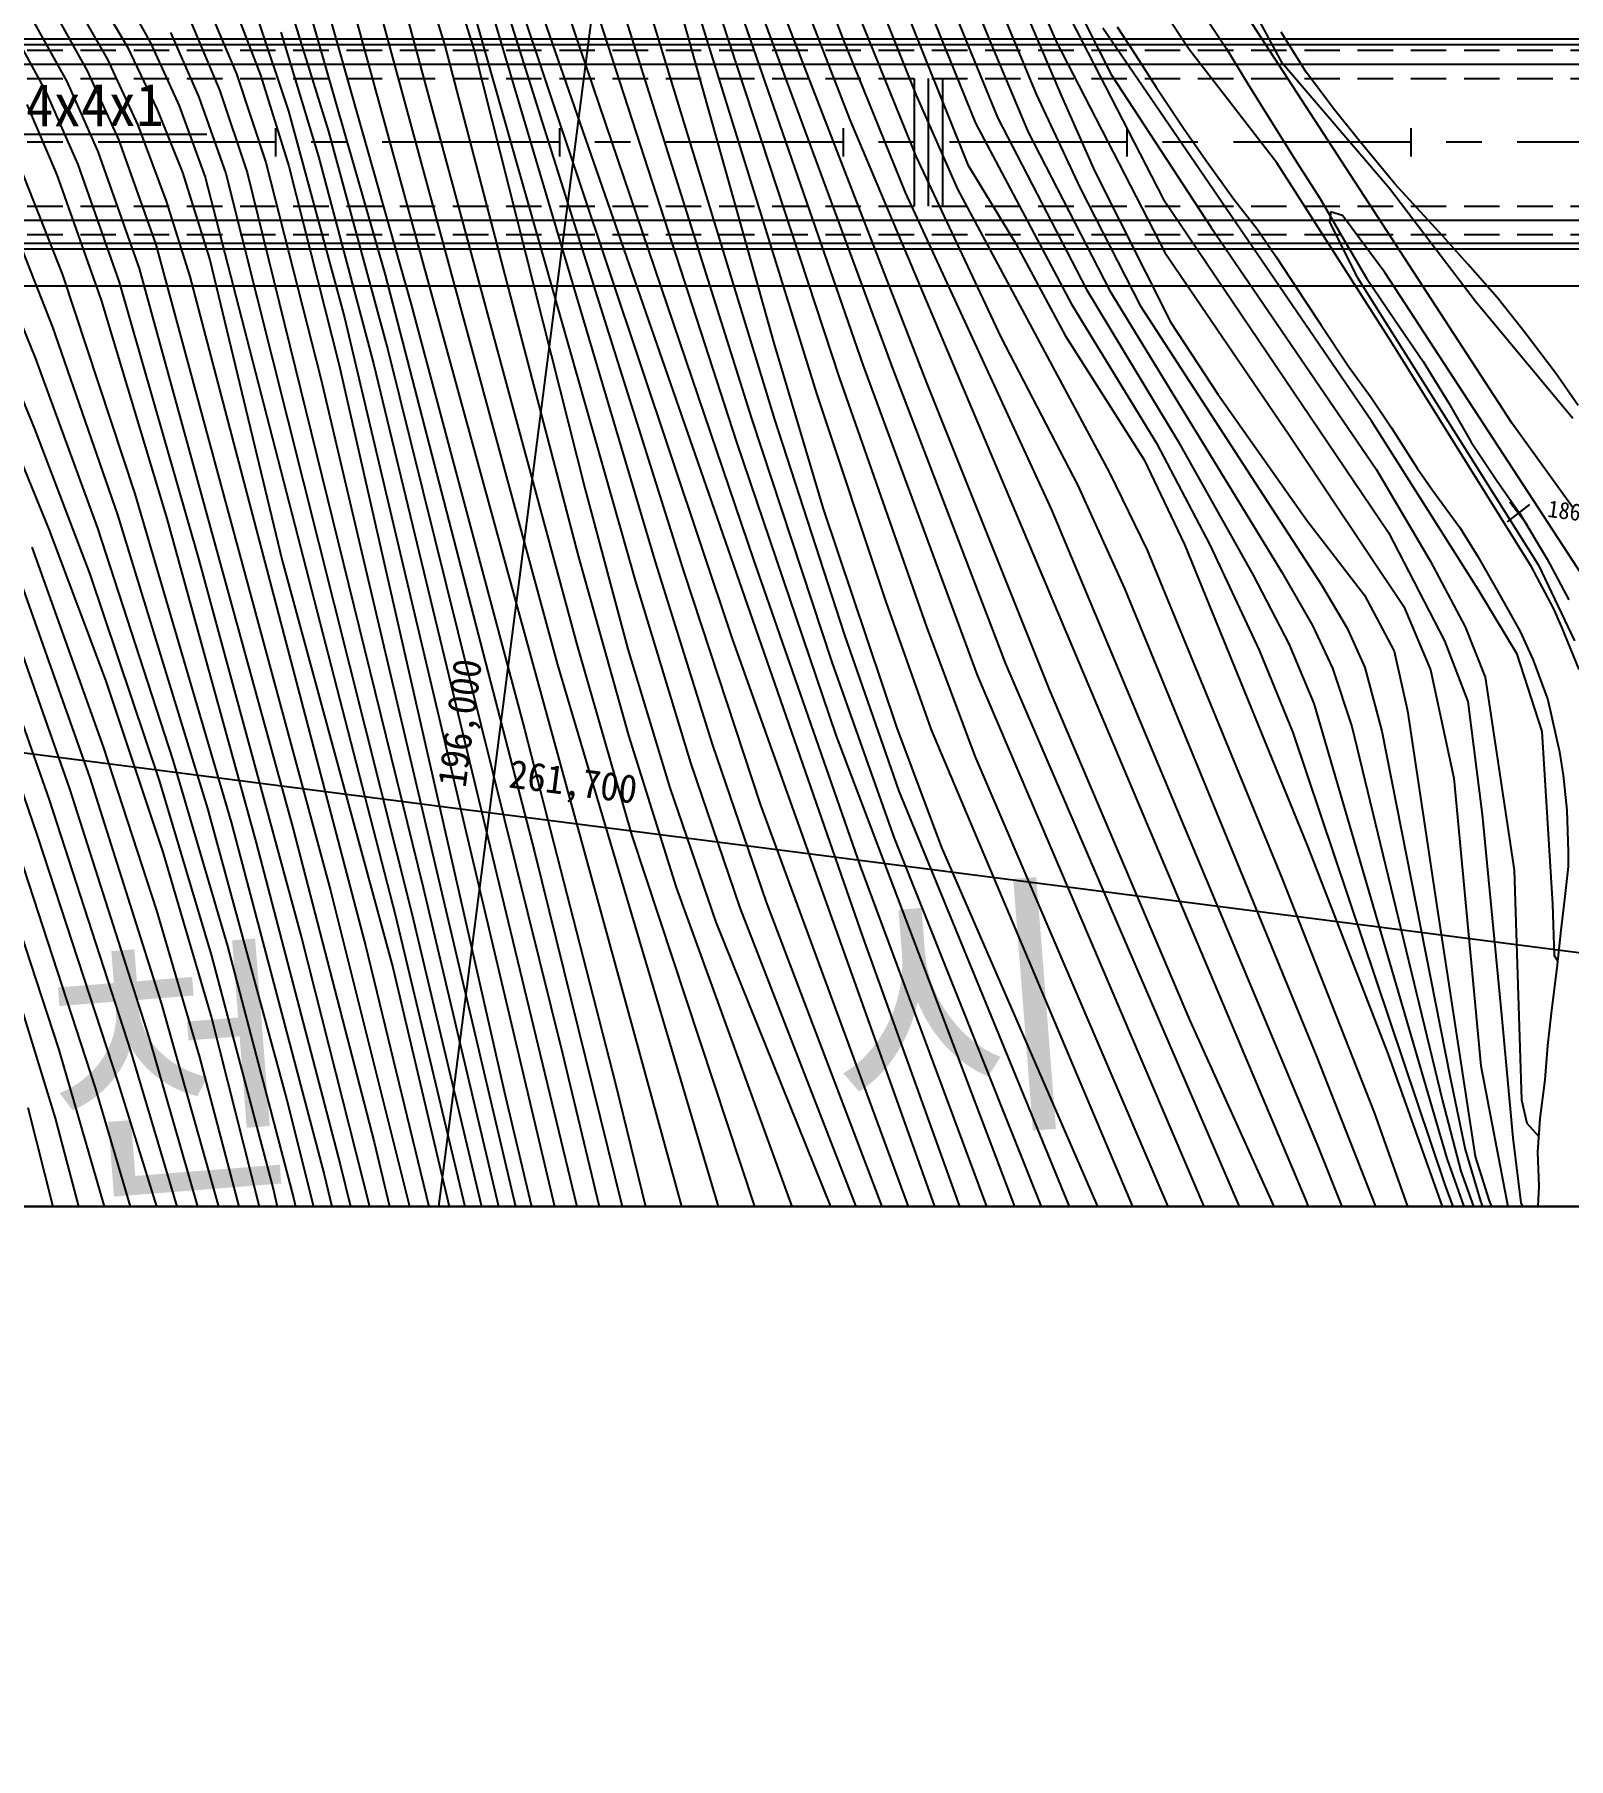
# Model space of a CAD drawing. Header units: millimetres. Extents: x 7782 to 8578, y 1103 to 1809.
# Drawn here: x 8126.9 to 8235, y 1362.3 to 1483.8 of the extents above; entities that cross this region are included whole.
import ezdxf
from ezdxf.enums import TextEntityAlignment as Align
from ezdxf.xclip import XClip

# ---------------------------------------------------------------- set-up
doc = ezdxf.new("R2010")
doc.units = ezdxf.units.MM
doc.header["$LTSCALE"] = 10
doc.header["$MEASUREMENT"] = 0
doc.header["$XCLIPFRAME"] = 2
doc.linetypes.add('CENTER', pattern=[2, 1.25, -0.25, 0.25, -0.25])
doc.linetypes.add('HIDDEN', pattern=[0.375, 0.25, -0.125])
doc.layers.add('TX-PAPR', color=2, linetype='Continuous', plot=False)
doc.layers.add('TZ-BASE', color=253, linetype='Continuous')
doc.layers.add('TZ-CABL', color=4, linetype='Continuous')
doc.styles.add('HANA', font='GulimChe.ttf')
doc.styles.get("Standard").update_dxf_attribs({"font": 'GulimChe.ttf'})
doc.linetypes.add('ZIGZAG', pattern='A,0.0001,-0.2,[131,ltypeshp.shx,S=0.2,R=0,X=-0.2,Y=0],-0.4,[131,ltypeshp.shx,S=0.2,R=180,X=0.2,Y=0],-0.2', length=0.8001)
doc.dimstyles.get("Standard").update_dxf_attribs({"dimtxt": 0.18, "dimasz": 0.18, "dimexe": 0.18, "dimexo": 0.0625, "dimgap": 0.09, "dimtad": 0, "dimtih": 1, "dimtoh": 1, "dimdec": 4, "dimzin": 0, "dimdsep": 46, "dimtxsty": 'Standard', "dimcen": 0.09, "dimadec": 0, "dimazin": 0, "dimtfac": 1, "dimtdec": 4, "dimtofl": 0, "dimtmove": 0, "dimatfit": 3, "dimfxl": 0, "dimtolj": 1, "dimtzin": 0, "dimarcsym": 0})

# ---------------------------------------------------------------- blocks, each defined once
blk = doc.blocks.new('JD-DDH5JG73NG')
at = {"layer": 'TZ-BASE'}
for p, q in [((278.23, -178.37), (323.64, 175)), ((293.21, 30.85, 209), (313.69, -29.43, 209)), ((310.82, 31.09, 198), (319.96, 7.35, 198)), ((291.67, 29.48, 210), (321.39, -56.05, 210)), ((306.42, 30.29, 201), (323.56, -16.19, 201)), ((309.58, 29.74, 199), (320.47, 1.57, 199)), ((321.34, 29.33, 192), (330.43, 6.91, 192)), ((322.65, 29.63, 191), (333.61, 3.4, 191)), ((291.12, 27.97, 211), (312.17, -35.01, 211)), ((300.42, 28.71, 206), (315.16, -19.55, 206)), ((303.72, 28.68, 204), (318.13, -17.71, 204)), ((304.98, 28.29, 203), (319.72, -16.57, 203)), ((308.1, 28.97, 200), (325.86, -16.96, 200)), ((299.03, 26.67, 207), (313.53, -19.46, 207)), ((307.12, 25.52, 202), (321.39, -15.69, 202)), ((325.63, 26.2, 190), (335.38, 3.24, 190)), ((304.95, 22.09, 205), (315.11, -14.15, 205)), ((298.72, 21.33, 208), (312.47, -21.13, 208)), ((329.83, 19.01, 189), (334.99, 7.16, 189)), ((350.97, 5.56, 184), (344.27, 17.89, 184)), ((289.05, 16.24, 216), (291.92, 6.82, 216)), ((290.76, 16.86, 215), (294.04, 6.32, 215)), ((291.97, 16.21, 214), (305.39, -31.05, 214)), ((321.58, 16.37, 195), (328.79, -1.6, 195)), ((294.56, 14.89, 212), (308.79, -30.37, 212)), ((320.4, 15.19, 196), (325.11, 3.37, 196)), ((323.57, 15.64, 194), (329.32, 1.35, 194)), ((287.76, 14.39, 217), (301.24, -35.39, 217)), ((325.82, 14.09, 193), (330.87, 1.75, 193)), ((334.49, 13.47, 187), (338.89, 4.77, 187)), ((286.44, 12.62, 218), (299.86, -36.82, 218)), ((268.81, 11.29, 229), (271.18, 7, 229)), ((285.05, 11, 219), (309.73, -79.12, 219)), ((294.45, 11.86, 213), (306.74, -29.56, 213)), ((334.31, 12.04, 188), (342.56, -3.98, 188)), ((367.14, -19.83, 185), (346.47, 11.98, 185)), ((265.71, 10.1, 231), (268.13, 5.87, 231)), ((267.12, 10.88, 230), (269.54, 6.75, 230)), ((274.82, 10.52, 226), (277.25, 4.83, 226)), ((280.7, 10.56, 222), (283.72, 0.76, 222)), ((281.97, 10.73, 221), (287.73, -9.35, 221)), ((283.37, 10.43, 220), (289.55, -11.43, 220)), ((320.7, 9.91, 197), (325.12, -0.97, 197)), ((264.47, 9.07, 232), (266.73, 5.03, 232)), ((277.17, 9.32, 225), (278.94, 4.72, 225)), ((278.74, 8.66, 224), (280.91, 2.19, 224)), ((344.38, 6.54, 166.83), (342.62, 9.19, 166.83)), ((345.26, 9.24, 187.29), (347, 6.63, 187.29)), ((261.63, 7.58, 234), (263.82, 3.56, 234)), ((263.02, 8.37, 233), (265.28, 4.29, 233)), ((272.6, 7.74, 228), (274.6, 3.18, 228)), ((274.07, 8.36, 227), (276.07, 3.63, 227)), ((280.36, 7.76, 223), (283.03, -1.01, 223)), ((319.96, 7.35, 198), (324.36, -3.54, 198)), ((357.25, -19.67, 186), (338.3, 8.04, 186)), ((339.3, 8.14, 166.83), (340.59, 6.16, 166.83)), ((352.62, 4.94, 183.97), (350.86, 7.77, 183.97)), ((80, 7.29), (700, 7.28)), ((80, 6.89), (700, 6.88)), ((269.54, 6.75, 230), (271.66, 2.32, 230)), ((271.18, 7, 229), (273.2, 2.57, 229)), ((291.92, 6.82, 216), (301.32, -29.15, 216)), ((294.04, 6.32, 215), (301.82, -24.47, 215)), ((330.43, 6.91, 192), (333.04, 0.72, 192)), ((334.99, 7.16, 189), (342.66, -7.77, 189)), ((340.59, 6.16, 166.83), (342.05, 3.88, 166.83)), ((350.55, -1.45, 166.83), (344.38, 6.54, 166.83)), ((347, 6.63, 187.29), (348.51, 4.11, 187.29)), ((266.73, 5.03, 232), (268.93, 0.19, 232)), ((268.13, 5.87, 231), (270.3, 1.21, 231)), ((358.49, -3.25, 184), (350.97, 5.56, 184)), ((354.62, 2.28, 183.97), (352.62, 4.94, 183.97)), ((265.28, 4.29, 233), (267.48, -0.65, 233)), ((277.25, 4.83, 226), (279.31, -1.42, 226)), ((278.94, 4.72, 225), (280.93, -1.69, 225)), ((338.89, 4.77, 187), (345.93, -6.01, 187)), ((342.05, 3.88, 166.83), (343.99, 1, 166.83)), ((348.51, 4.11, 187.29), (350.19, 1.45, 187.29)), ((262.46, 2.67, 235), (264.59, -2.29, 235)), ((263.82, 3.56, 234), (266.06, -1.56, 234)), ((273.2, 2.57, 229), (275.04, -2.45, 229)), ((274.6, 3.18, 228), (276.49, -2.2, 228)), ((276.07, 3.63, 227), (278, -2.14, 227)), ((325.11, 3.37, 196), (328.05, -3.3, 196)), ((333.61, 3.4, 191), (336.69, -3.24, 191)), ((335.38, 3.24, 190), (337.73, -2.06, 190)), ((271.66, 2.32, 230), (273.43, -2.14, 230)), ((280.91, 2.19, 224), (284.85, -12.35, 224)), ((320.47, 1.57, 199), (352.55, -74.48, 199)), ((329.32, 1.35, 194), (336.09, -11.4, 194)), ((330.87, 1.75, 193), (337.15, -10.38, 193)), ((350.19, 1.45, 187.29), (352, -1.45, 187.29)), ((356.43, 0.04, 183.97), (354.62, 2.28, 183.97)), ((268.93, 0.19, 232), (271.56, -7.2, 232)), ((270.3, 1.21, 231), (272.3, -4.16, 231)), ((280, 1), (280, -1)), ((283.72, 0.76, 222), (287.91, -14.64, 222)), ((300, 1), (300, -1)), ((320, 1), (320, -1)), ((333.04, 0.72, 192), (338.8, -10.46, 192)), ((340, 1), (340, -1)), ((343.99, 1, 166.83), (345.55, -1.27, 166.83)), ((358.88, -2.92, 183.97), (356.43, 0.04, 183.97)), ((360, 1), (360, -1)), ((261.56, -0.66, 236), (264.98, -9.35, 236)), ((267.48, -0.65, 233), (270.39, -8.9, 233)), ((283.03, -1.01, 223), (286.9, -15.6, 223)), ((325.12, -0.97, 197), (331.11, -13.73, 197)), ((264.59, -2.29, 235), (267.71, -11.14, 235)), ((266.06, -1.56, 234), (268.98, -9.87, 234)), ((273.43, -2.14, 230), (275.36, -8.29, 230)), ((276.49, -2.2, 228), (289.59, -54.27, 228)), ((278, -2.14, 227), (290.39, -52.52, 227)), ((279.31, -1.42, 226), (283.19, -16.64, 226)), ((280.93, -1.69, 225), (284.48, -15.72, 225)), ((328.79, -1.6, 195), (332.19, -7.18, 195)), ((337.73, -2.06, 190), (343.1, -12.7, 190)), ((345.55, -1.27, 166.83), (347.52, -4.01, 166.83)), ((358.6, -14.01, 166.83), (350.55, -1.45, 166.83)), ((352, -1.45, 187.29), (353.59, -3.94, 187.29)), ((275.04, -2.45, 229), (288.44, -54.53, 229)), ((324.36, -3.54, 198), (334.68, -25.9, 198)), ((328.05, -3.3, 196), (338.77, -23.31, 196)), ((336.69, -3.24, 191), (340.94, -11.5, 191)), ((364.56, -11.23, 184), (358.49, -3.25, 184)), ((362.26, -6.61, 183.97), (358.88, -2.92, 183.97)), ((260.91, -4.49, 237), (264.27, -13.04, 237)), ((272.3, -4.16, 231), (273.96, -9.45, 231)), ((342.56, -3.98, 188), (358.42, -27.51, 188)), ((347.52, -4.01, 166.83), (349.14, -6.07, 166.83)), ((353.59, -3.94, 187.29), (355.14, -6.62, 187.29)), ((345.93, -6.01, 187), (357.55, -23.04, 187)), ((349.14, -6.07, 166.83), (350.52, -8.08, 166.83)), ((354.34, -5.06, 186), (354.26, -5.63, 186)), ((354.26, -5.63, 186), (356.23, -9.51, 186)), ((354.35, -4.91, 186), (354.34, -5.06, 186)), ((355.19, -5.17, 186), (354.35, -4.91, 186)), ((358.16, -9.18, 186), (355.19, -5.17, 186)), ((80, -7.11), (700, -7.12)), ((259.59, -6.69, 238), (263.05, -15.19, 238)), ((271.56, -7.2, 232), (283.86, -52.73, 232)), ((332.19, -7.18, 195), (335.64, -13.62, 195)), ((355.14, -6.62, 187.29), (356.87, -9.59, 187.29)), ((364.01, -8.59, 183.97), (362.26, -6.61, 183.97)), ((80, -7.51), (700, -7.52)), ((275.36, -8.29, 230), (280.46, -29.47, 230)), ((342.66, -7.77, 189), (351.46, -20.66, 189)), ((350.52, -8.08, 166.83), (352.58, -11.22, 166.83)), ((264.98, -9.35, 236), (270.09, -24.79, 236)), ((270.39, -8.9, 233), (281.22, -48.32, 233)), ((273.96, -9.45, 231), (286.36, -56.7, 231)), ((287.73, -9.35, 221), (298.24, -50.01, 221)), ((356.23, -9.51, 186), (368.99, -29.8, 186)), ((356.87, -9.59, 187.29), (358.85, -12.5, 187.29)), ((372.12, -30.58, 186), (358.16, -9.18, 186)), ((366.08, -10.94, 183.97), (364.01, -8.59, 183.97)), ((80, -10.11), (700, -10.12)), ((258.78, -9.91, 239), (263.02, -20.19, 239)), ((268.98, -9.87, 234), (274.6, -29.43, 234)), ((337.15, -10.38, 193), (343.58, -21.05, 193)), ((338.8, -10.46, 192), (350.91, -30.3, 192)), ((267.71, -11.14, 235), (272.33, -26.52, 235)), ((289.55, -11.43, 220), (297.55, -41.36, 220)), ((336.09, -11.4, 194), (342.07, -21.21, 194)), ((340.94, -11.5, 191), (353.7, -31.19, 191)), ((352.58, -11.22, 166.83), (353.69, -12.88, 166.83)), ((371.41, -19.46, 184), (364.56, -11.23, 184)), ((367.96, -13.32, 183.97), (366.08, -10.94, 183.97)), ((264.27, -13.04, 237), (268.85, -26.26, 237)), ((284.85, -12.35, 224), (305.95, -101.58, 224)), ((343.1, -12.7, 190), (346.41, -17.76, 190)), ((353.69, -12.88, 166.83), (355.63, -15.82, 166.83)), ((358.85, -12.5, 187.29), (360.86, -15.46, 187.29)), ((370.25, -16.31, 183.97), (367.96, -13.32, 183.97)), ((315.11, -14.15, 205), (318.59, -25.84, 205)), ((331.11, -13.73, 197), (336.54, -24.2, 197)), ((335.64, -13.62, 195), (341.2, -22.39, 195)), ((368.5, -29.93, 166.83), (358.6, -14.01, 166.83)), ((263.05, -15.19, 238), (267.45, -27.21, 238)), ((284.48, -15.72, 225), (296.17, -67.19, 225)), ((286.9, -15.6, 223), (304.02, -86.59, 223)), ((287.91, -14.64, 222), (300.23, -64.22, 222)), ((321.39, -15.69, 202), (329.43, -37.57, 202)), ((360.86, -15.46, 187.29), (362.67, -18.39, 187.29)), ((283.19, -16.64, 226), (301.36, -93.98, 226)), ((319.72, -16.57, 203), (325.87, -34.15, 203)), ((323.56, -16.19, 201), (331.45, -36.77, 201)), ((325.86, -16.96, 200), (334.52, -38.56, 200)), ((355.63, -15.82, 166.83), (357.21, -17.98, 166.83)), ((371.79, -18.55, 183.97), (370.25, -16.31, 183.97)), ((260.29, -18.16, 240), (264.05, -27.33, 240)), ((318.13, -17.71, 204), (323, -32.38, 204)), ((346.41, -17.76, 190), (352.64, -26.61, 190)), ((357.21, -17.98, 166.83), (358.63, -20.12, 166.83)), ((362.67, -18.39, 187.29), (364.26, -21.13, 187.29)), ((80, -19.61), (700, -99.28)), ((263.02, -20.19, 239), (266.9, -30.45, 239)), ((313.53, -19.46, 207), (319.21, -36.65, 207)), ((315.16, -19.55, 206), (320.06, -34.67, 206)), ((364.74, -31.52, 186), (357.25, -19.67, 186)), ((358.63, -20.12, 166.83), (360.45, -22.97, 166.83)), ((371.39, -25.72, 185), (367.14, -19.83, 185)), ((312.47, -21.13, 208), (319.47, -41.79, 208)), ((342.07, -21.21, 194), (345.83, -28.37, 194)), ((343.58, -21.05, 193), (348.9, -30.5, 193)), ((351.46, -20.66, 189), (359.5, -32.73, 189)), ((364.26, -21.13, 187.29), (366.08, -23.88, 187.29)), ((341.2, -22.39, 195), (344.05, -28.34, 195)), ((357.55, -23.04, 187), (361.37, -29.49, 187)), ((360.45, -22.97, 166.83), (361.54, -24.52, 166.83)), ((336.54, -24.2, 197), (339.83, -31.45, 197)), ((338.77, -23.31, 196), (341.41, -28.76, 196)), ((366.08, -23.88, 187.29), (367.69, -26.17, 187.29)), ((270.09, -24.79, 236), (276.86, -47.91, 236)), ((301.82, -24.47, 215), (304.83, -35.72, 215)), ((361.54, -24.52, 166.83), (363.45, -27.16, 166.83)), ((366.99, -25.35, 186.58), (368.21, -26.93, 186.58)), ((268.85, -26.26, 237), (275.21, -46.96, 237)), ((272.33, -26.52, 235), (278.63, -49.38, 235)), ((318.59, -25.84, 205), (323.75, -41.22, 205)), ((334.68, -25.9, 198), (353.37, -70.59, 198)), ((352.64, -26.61, 190), (356.73, -31.91, 190)), ((366.81, -26.75, 186.58), (368.39, -25.53, 186.58)), ((367.69, -26.17, 187.29), (369.62, -29.39, 187.29)), ((257.18, -26.83, 244), (264.04, -46.34, 244)), ((264.05, -27.33, 240), (268.01, -37.92, 240)), ((267.45, -27.21, 238), (272.76, -43.56, 238)), ((358.42, -27.51, 188), (362.38, -35.14, 188)), ((363.45, -27.16, 166.83), (364.72, -29.2, 166.83)), ((259.41, -28.32, 243), (265.47, -45.57, 243)), ((261.25, -28.78, 242), (266.91, -44.8, 242)), ((262.83, -28.54, 241), (267.86, -42.6, 241)), ((301.32, -29.15, 216), (304.86, -41.81, 216)), ((341.41, -28.76, 196), (350.93, -51.92, 196)), ((344.05, -28.34, 195), (352.72, -49.62, 195)), ((345.83, -28.37, 194), (349.32, -35.79, 194)), ((256.52, -29.41, 245), (263.23, -48.92, 245)), ((274.6, -29.43, 234), (281.83, -56.07, 234)), ((280.46, -29.47, 230), (288.27, -58.16, 230)), ((306.74, -29.56, 213), (310.77, -42.43, 213)), ((308.79, -30.37, 212), (314.18, -46.72, 212)), ((313.69, -29.43, 209), (321.19, -51.01, 209)), ((350.91, -30.3, 192), (353.07, -34.06, 192)), ((361.37, -29.49, 187), (363.82, -34.16, 187)), ((364.72, -29.2, 166.83), (366.06, -31.55, 166.83)), ((370.06, -32.83, 166.83), (368.5, -29.93, 166.83)), ((368.99, -29.8, 186), (371.53, -35.15, 186)), ((369.62, -29.39, 187.29), (371.14, -32.25, 187.29)), ((266.9, -30.45, 239), (271.79, -44.99, 239)), ((305.39, -31.05, 214), (309.25, -43.75, 214)), ((339.83, -31.45, 197), (353.33, -64.37, 197)), ((348.9, -30.5, 193), (351.4, -35.35, 193)), ((353.7, -31.19, 191), (355.52, -34.25, 191)), ((367.49, -36.09, 186), (364.74, -31.52, 186)), ((366.06, -31.55, 166.83), (367.71, -34.49, 166.83)), ((323, -32.38, 204), (326.19, -41.42, 204)), ((356.73, -31.91, 190), (358.82, -35.86, 190)), ((359.5, -32.73, 189), (361.39, -37.19, 189)), ((370.65, -34.17, 166.83), (370.06, -32.83, 166.83)), ((312.17, -35.01, 211), (328.72, -81.44, 211)), ((320.06, -34.67, 206), (323.92, -45.73, 206)), ((325.87, -34.15, 203), (329.27, -43.27, 203)), ((353.07, -34.06, 192), (354.49, -37.06, 192)), ((355.52, -34.25, 191), (356.75, -37.02, 191)), ((362.38, -35.14, 188), (364.01, -39.42, 188)), ((363.82, -34.16, 187), (365.25, -37.69, 187)), ((367.71, -34.49, 166.83), (368.63, -36.5, 166.83)), ((371.86, -37.16, 166.83), (370.65, -34.17, 166.83)), ((301.24, -35.39, 217), (305.09, -48.78, 217)), ((304.83, -35.72, 215), (307.79, -45.49, 215)), ((349.32, -35.79, 194), (351.69, -41.61, 194)), ((351.4, -35.35, 193), (353.16, -39.55, 193)), ((358.82, -35.86, 190), (359.77, -40.08, 190)), ((369.26, -41.54, 186), (367.49, -36.09, 186)), ((299.86, -36.82, 218), (313.45, -82.6, 218)), ((319.21, -36.65, 207), (323.59, -49.05, 207)), ((329.43, -37.57, 202), (348.13, -81.38, 202)), ((331.45, -36.77, 201), (350.92, -81.98, 201)), ((354.49, -37.06, 192), (355.84, -41.18, 192)), ((356.75, -37.02, 191), (357.96, -41.51, 191)), ((361.39, -37.19, 189), (363.03, -44.81, 189)), ((368.63, -36.5, 166.83), (369.65, -39.3, 166.83)), ((268.01, -37.92, 240), (272.05, -50.04, 240)), ((334.52, -38.56, 200), (344.4, -61.86, 200)), ((365.25, -37.69, 187), (367.28, -51.31, 187)), ((353.16, -39.55, 193), (362.53, -71.63, 193)), ((359.77, -40.08, 190), (361.83, -53.84, 190)), ((364.01, -39.42, 188), (365.02, -47.39, 188)), ((369.65, -39.3, 166.83), (370.47, -42.96, 166.83)), ((323.75, -41.22, 205), (326.93, -49.71, 205)), ((355.84, -41.18, 192), (362.24, -67.56, 192)), ((297.55, -41.36, 220), (303.96, -66.36, 220)), ((304.86, -41.81, 216), (308.23, -52.53, 216)), ((310.77, -42.43, 213), (314.57, -53.57, 213)), ((319.47, -41.79, 208), (337.57, -89.45, 208)), ((326.19, -41.42, 204), (343.96, -83.42, 204)), ((351.69, -41.61, 194), (362.39, -73.47, 194)), ((357.96, -41.51, 191), (362.77, -65.92, 191)), ((370.02, -53.69, 186), (369.26, -41.54, 186)), ((267.86, -42.6, 241), (271.6, -54.15, 241)), ((272.76, -43.56, 238), (276.61, -56.66, 238)), ((329.27, -43.27, 203), (345.64, -81.43, 203)), ((370.47, -42.96, 166.83), (370.74, -44.61, 166.83)), ((266.91, -44.8, 242), (271.96, -60.74, 242)), ((309.25, -43.75, 214), (312.72, -53.95, 214)), ((363.03, -44.81, 189), (364.93, -65.09, 189)), ((370.74, -44.61, 166.83), (371, -47.07, 166.83)), ((265.47, -45.57, 243), (271.07, -63.08, 243)), ((271.79, -44.99, 239), (275.49, -57.35, 239)), ((307.79, -45.49, 215), (311.02, -54.97, 215)), ((323.92, -45.73, 206), (339.98, -84.91, 206)), ((264.04, -46.34, 244), (269.79, -64.1, 244)), ((275.21, -46.96, 237), (280.77, -67.42, 237)), ((314.18, -46.72, 212), (325.85, -78.47, 212)), ((365.02, -47.39, 188), (366.4, -61.51, 188)), ((371, -47.07, 166.83), (371.08, -50.02, 166.83)), ((276.86, -47.91, 236), (283.43, -72.75, 236)), ((281.22, -48.32, 233), (286.94, -70.47, 233)), ((259.71, -48.67, 247), (264.73, -63.97, 247)), ((263.23, -48.92, 245), (268.91, -66.31, 245)), ((278.63, -49.38, 235), (284.55, -72.05, 235)), ((305.09, -48.78, 217), (315.43, -80.05, 217)), ((323.59, -49.05, 207), (337.94, -85, 207)), ((326.93, -49.71, 205), (339.6, -78.89, 205)), ((352.72, -49.62, 195), (358.41, -64.29, 195)), ((261.94, -50.19, 246), (267.28, -66.64, 246)), ((272.05, -50.04, 240), (275.48, -61.72, 240)), ((298.24, -50.01, 221), (305.89, -80.92, 221)), ((321.19, -51.01, 209), (335.61, -89.8, 209)), ((371.08, -50.02, 166.83), (371.1, -51.04, 166.83)), ((350.93, -51.92, 196), (357.41, -68.39, 196)), ((367.28, -51.31, 187), (367.81, -67.5, 187)), ((371.1, -51.04, 166.83), (370.88, -52.95, 166.83)), ((283.86, -52.73, 232), (289.86, -76.71, 232)), ((290.39, -52.52, 227), (299.52, -91.15, 227)), ((308.23, -52.53, 216), (317.96, -79.33, 216)), ((370.88, -52.95, 166.83), (370.57, -55.54, 166.83)), ((271.6, -54.15, 241), (274.63, -64.49, 241)), ((288.44, -54.53, 229), (296.36, -87.6, 229)), ((289.59, -54.27, 228), (298.13, -90.18, 228)), ((312.72, -53.95, 214), (322.07, -78.01, 214)), ((314.57, -53.57, 213), (323.77, -77.72, 213)), ((361.83, -53.84, 190), (364.53, -71.48, 190)), ((370.13, -57.34, 186), (370.02, -53.69, 186)), ((311.02, -54.97, 215), (319.47, -75.92, 215)), ((370.57, -55.54, 166.83), (370.3, -58.18, 166.83)), ((276.61, -56.66, 238), (281.27, -74.4, 238)), ((281.83, -56.07, 234), (287.83, -79.78, 234)), ((286.36, -56.7, 231), (293.28, -85.26, 231)), ((321.39, -56.05, 210), (334.04, -91.23, 210)), ((275.49, -57.35, 239), (279.85, -73.85, 239)), ((288.27, -58.16, 230), (295.74, -89.84, 230)), ((370.3, -58.18, 166.83), (369.91, -61.17, 166.83)), ((370.35, -57.71, 186), (370.13, -57.34, 186)), ((261.77, -59.97, 248), (264.47, -68.78, 248)), ((271.96, -60.74, 242), (276.01, -75.15, 242)), ((275.48, -61.72, 240), (279.2, -76.37, 240)), ((344.4, -61.86, 200), (353.97, -82.98, 200)), ((366.4, -61.51, 188), (367.18, -70.18, 188)), ((369.91, -61.17, 166.83), (369.64, -63.67, 166.83)), ((271.07, -63.08, 243), (274.86, -76.23, 243)), ((264.73, -63.97, 247), (268.03, -75.37, 247)), ((269.79, -64.1, 244), (273.48, -76.45, 244)), ((300.23, -64.22, 222), (308.44, -98.52, 222)), ((353.33, -64.37, 197), (358.78, -78.21, 197)), ((358.41, -64.29, 195), (366.97, -88.4, 195)), ((369.64, -63.67, 166.83), (369.44, -66.09, 166.83)), ((274.63, -64.49, 241), (277.83, -76.63, 241)), ((364.93, -65.09, 189), (367.19, -76.86, 189)), ((267.28, -66.64, 246), (270.06, -76.06, 246)), ((268.91, -66.31, 245), (271.96, -76.12, 245)), ((303.96, -66.36, 220), (308.85, -86.3, 220)), ((362.77, -65.92, 191), (363.84, -71, 191)), ((369.44, -66.09, 166.83), (369.09, -68.81, 166.83)), ((262.53, -68.03, 249), (264.6, -76.17, 249)), ((280.77, -67.42, 237), (283.56, -78.56, 237)), ((296.17, -67.19, 225), (307.18, -113.47, 225)), ((362.24, -67.56, 192), (363.52, -72.53, 192)), ((367.81, -67.5, 187), (368.18, -69.14, 187)), ((264.47, -68.78, 248), (266.44, -76.26, 248)), ((357.41, -68.39, 196), (365.49, -91.02, 196)), ((368.18, -69.14, 187), (369.01, -70.06, 187)), ((369.09, -68.81, 166.83), (368.94, -71.17, 166.83)), ((286.94, -70.47, 233), (291.38, -88.86, 233)), ((367.18, -70.18, 188), (367.75, -74.75, 188)), ((353.37, -70.59, 198), (357.41, -80.63, 198)), ((362.53, -71.63, 193), (365.71, -80.56, 193)), ((363.84, -71, 191), (364.91, -74.63, 191)), ((364.53, -71.48, 190), (365.52, -74.6, 190)), ((368.94, -71.17, 166.83), (369.03, -73.57, 166.83)), ((283.43, -72.75, 236), (286.52, -85.79, 236)), ((284.55, -72.05, 235), (288.27, -87.18, 235)), ((363.52, -72.53, 192), (366.29, -80.09, 192)), ((279.85, -73.85, 239), (281.49, -80.92, 239)), ((362.39, -73.47, 194), (367.37, -87.06, 194)), ((369.03, -73.57, 166.83), (368.94, -75.11, 166.83)), ((281.27, -74.4, 238), (283.02, -82.04, 238)), ((352.55, -74.48, 199), (355.53, -81.66, 199)), ((364.91, -74.63, 191), (368.34, -83.1, 191)), ((365.52, -74.6, 190), (368.4, -81.54, 190)), ((367.75, -74.75, 188), (368.57, -76.31, 188))]:
    blk.add_line(p, q, dxfattribs=at)
at = {"layer": 'TZ-BASE', "linetype": 'CENTER', "flags": 128}
blk.add_lwpolyline([(700, 0), (80, 0), (0, 0)], dxfattribs=at)
at = {"layer": 'TZ-BASE', "style": 'HANA'}
for s, height, rotation, p in [('186.6', 1.2, 352.6776, (369.59, -26.4, 186.58)), ('196,000', 2, 82.6776, (293.39, -45.54)), ('261,700', 2, 352.6776, (296.37, -45.47)), ('영    천    시', 14.4, 4.4715, (209.15, -77.82))]:
    blk.add_text(s, height=height, rotation=rotation, dxfattribs=at).set_placement(p)

msp = doc.modelspace()

# ---------------------------------------------------------------- linework, layer by layer
at = {"layer": 'TX-PAPR', "flags": 128}
msp.add_lwpolyline([(8563.9, 1551.23), (8563.9, 1401.23), (7863.9, 1401.23), (7863.9, 1551.23)], close=True, dxfattribs=at)
at = {"layer": 'TZ-CABL', "linetype": 'HIDDEN'}
for points in [[(7863.9, 1482.73), (8563.9, 1482.73)], [(7863.9, 1481.73), (8563.9, 1481.73)], [(7863.9, 1480.73), (8563.9, 1480.73)], [(7863.9, 1471.73), (8563.9, 1471.73)], [(7863.9, 1470.73), (8563.9, 1470.73)], [(7863.9, 1469.73), (8563.9, 1469.73)]]:
    msp.add_lwpolyline(points, dxfattribs=at)
at = {"layer": 'TZ-CABL', "linetype": 'ZIGZAG', "ltscale": 0.5}
for points in [[(7863.9, 1481.73), (8563.9, 1481.73)], [(8189.9, 1480.73), (8189.9, 1471.73)], [(7863.9, 1470.73), (8563.9, 1470.73)]]:
    msp.add_lwpolyline(points, dxfattribs=at)
at = {"layer": 'TZ-CABL'}
for points in [[(8188.9, 1480.73), (8188.9, 1471.73)], [(8190.9, 1480.73), (8190.9, 1471.73)]]:
    msp.add_lwpolyline(points, dxfattribs=at)

# ---------------------------------------------------------------- block references
at = {"layer": 'TZ-BASE'}
ref = msp.add_blockref('JD-DDH5JG73NG', (7863.9, 1476.23), dxfattribs=at)
XClip(ref).set_block_clipping_path([(-0.0000000003, -75.0000000032), (700.0000000004, 75)])

# ---------------------------------------------------------------- texts
msp.add_text('Ø54x4x1', height=3, rotation=0.0518, dxfattribs=at).set_placement((8128.75, 1478.86), align=Align.MIDDLE)

# ---------------------------------------------------------------- leaders
msp.add_leader([(8114.4, 1476.79), (8139.05, 1476.79)], dimstyle='Standard', override={"dimtxt": 3, "dimasz": 3, "dimexe": 2, "dimexo": 3, "dimgap": 1, "dimtad": 0, "dimtih": 0, "dimcen": 1, "dimaunit": 1, "dimadec": 8, "dimtix": 1, "dimtofl": 1, "dimtmove": 2, "dimtvp": 2}, dxfattribs=at)

doc.saveas('drawing.dxf')
